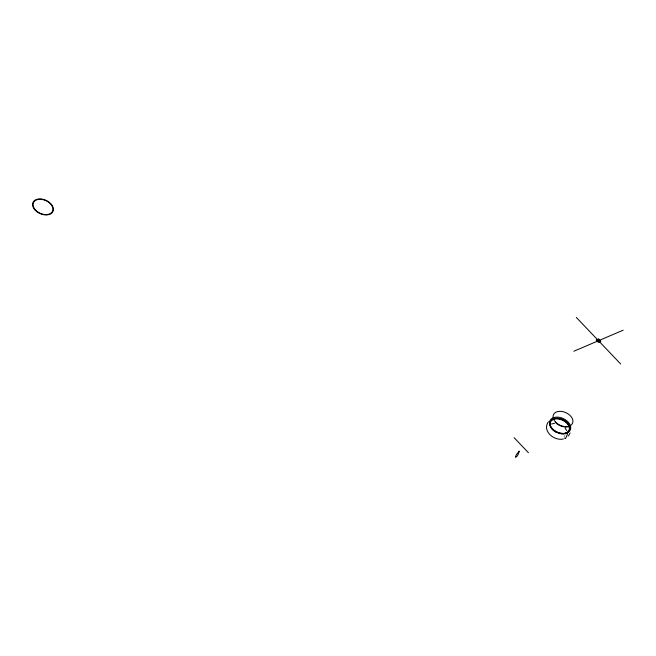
<?xml version="1.0" encoding="UTF-8"?>
<svg xmlns="http://www.w3.org/2000/svg" width="656" height="656" viewBox="0 0 656 656"><rect width="100%" height="100%" fill="white"/><g stroke="black" fill="none" stroke-linecap="round" stroke-linejoin="round"><path stroke-width="0.49" stroke-dasharray="3.28 2.46" d="M564.012 437.044L564.316 435.748A14.67 9.373 66.9 0 1 564.447 435.436"/><path stroke-width="0.98" d="M518.716 452.952L518.396 453.731A17.458 6.781 -43.6 0 1 517.641 455.297L517.076 456.191A1.197 0.467 -43.6 0 1 516.272 456.879L516.116 456.92A1.525 0.59 -43.6 0 1 515.468 457.052M566.645 436.322L567.014 435.338A9.266 5.92 66.9 0 0 567.456 433.181L567.243 432.739L565.956 433.329M570.113 432.96L568.375 436.043M548.416 421.71C541.733 431.041 554.23 441.135 563.381 439.003M565.275 433.977L565.759 433.468M565.382 438.364L565.923 437.724A17.458 11.111 67.3 0 0 566.595 436.273M573.811 351.255L623.2 330.173M519.085 451.197L516.428 454.657A14.67 5.699 -43.6 0 0 515.837 455.904L515.559 456.945M551.507 423.973L554.517 423.35M576.321 317.43L620.691 363.998M514.066 437.65L528.433 452.73M564.504 438.028L564.652 438.183A1.197 0.771 66.9 0 0 565.447 438.52M565.095 427.991L566.727 430.656M519.117 451.23L519.126 451.271A9.266 3.6 -43.6 0 1 518.699 452.911M555.878 432.099A10.258 6.806 24.4 0 1 552.442 419.865A10.258 6.806 24.4 0 1 568.268 425.022A10.258 6.806 24.4 0 1 561.036 433.78M569.966 426.293A10.963 7.273 24.4 0 1 555.247 422.292M598.633 339.021L596.165 340.079L598.379 342.399L600.855 341.35L598.633 339.021M552.467 429.385A10.471 6.954 24.4 0 0 569.285 430.475A10.471 6.954 24.4 0 0 557.551 418.471A10.471 6.954 24.4 0 0 552.467 429.385M552.573 429.147A10.471 6.954 24.4 0 0 569.392 430.238A10.471 6.954 24.4 0 0 557.657 418.233A10.471 6.954 24.4 0 0 552.573 429.147M552.352 428.778A11.177 7.421 24.4 0 0 570.302 429.942A11.177 7.421 24.4 0 0 557.772 417.126A11.177 7.421 24.4 0 0 552.352 428.778M555.591 422.144A10.471 6.954 24.4 0 0 572.467 423.448A10.471 6.954 24.4 0 0 560.946 411.353A10.471 6.954 24.4 0 0 555.591 422.144M35.588 210.1A10.471 6.954 24.4 0 0 52.464 211.412A10.471 6.954 24.4 0 0 40.943 199.309A10.471 6.954 24.4 0 0 35.588 210.1M35.244 210.256A10.963 7.273 24.4 0 0 52.906 211.617A10.963 7.273 24.4 0 0 40.844 198.957A10.963 7.273 24.4 0 0 35.244 210.256"/></g></svg>
